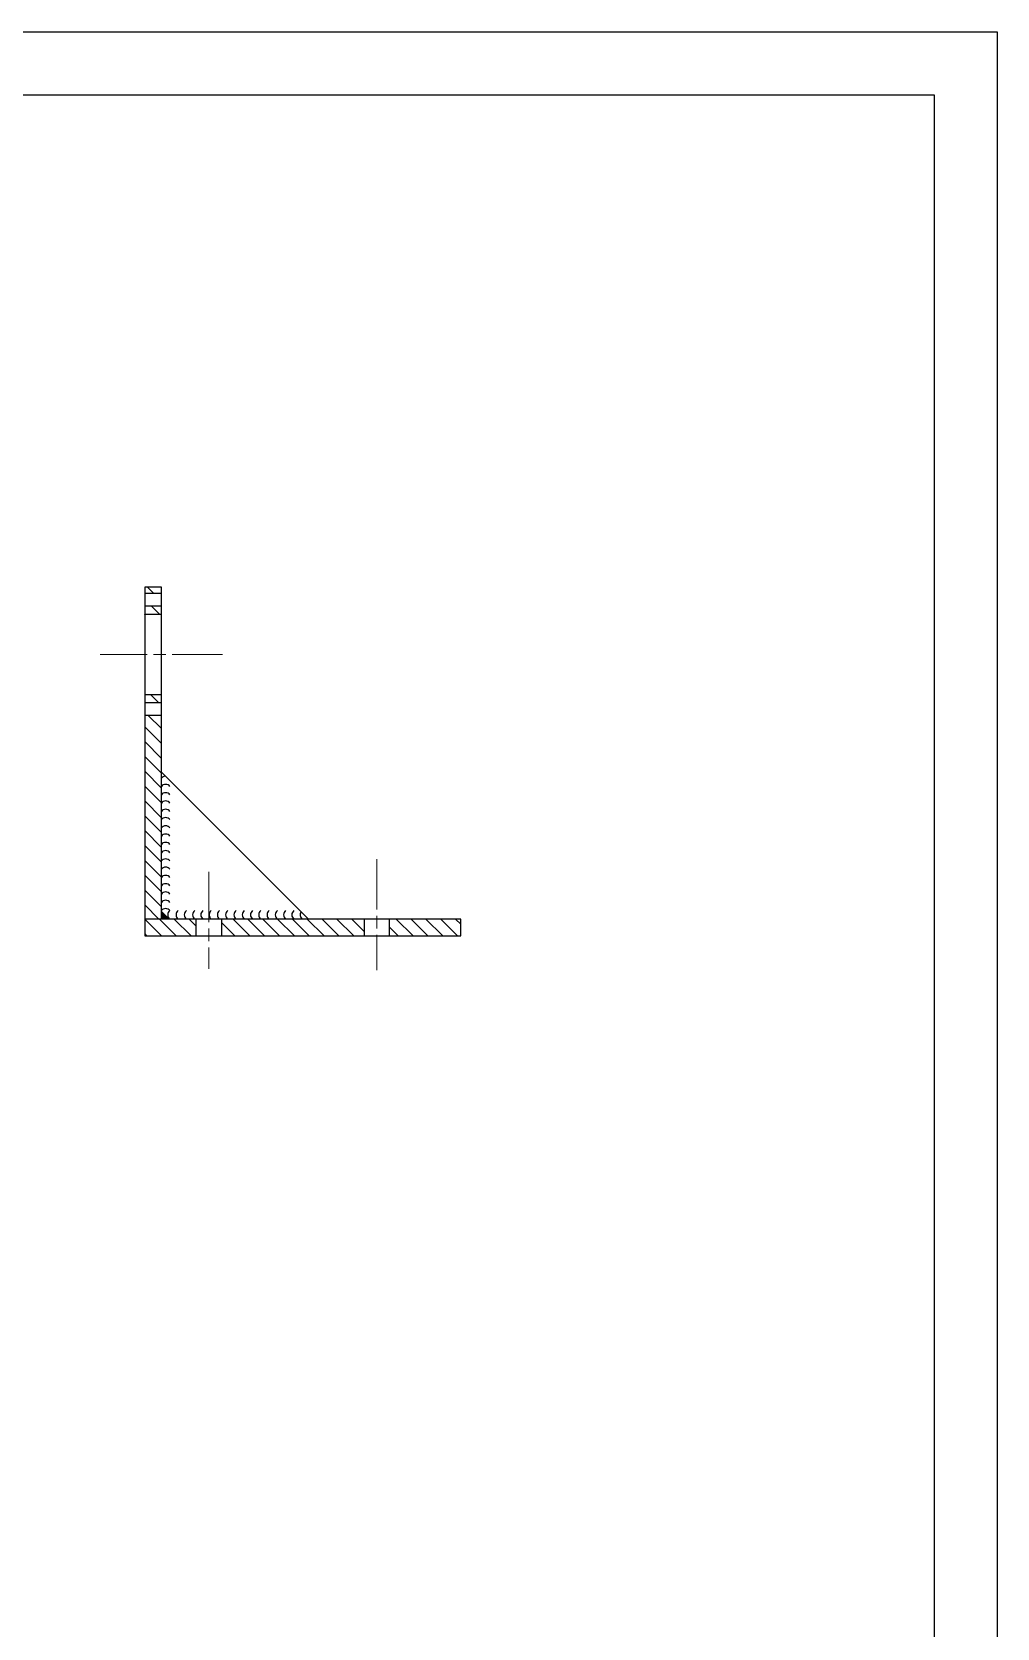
# Model space of a CAD drawing. Header units: millimetres. Extents: x 1269 to 5832, y 527 to 3540.
# Drawn here: x 2780.6 to 3010.5, y 1083.9 to 1463.9 of the extents above; entities that cross this region are included whole.
import ezdxf

# ---------------------------------------------------------------- set-up
doc = ezdxf.new("R2010")
doc.units = ezdxf.units.MM
doc.linetypes.add('AM_ISO08W050', pattern=[18, 12, -1.5, 3, -1.5])
for name, color, linetype, lineweight in [('AM_0', 7, 'Continuous', 50), ('AM_7', 7, 'AM_ISO08W050', 50), ('AM_8', 1, 'Continuous', 25)]:
    doc.layers.add(name, color=color, linetype=linetype, lineweight=lineweight)
pattern_1 = [(135, (3679.1526, -4109.3164), (-1.767767, -1.767767), [])]
pattern_2 = [(135, (5919.3303, -1203.2644), (-1.767767, -1.767767), [])]

msp = doc.modelspace()

# ---------------------------------------------------------------- hatches: boundary and pattern name
at = {"layer": 'AM_8'}
h = msp.add_hatch(dxfattribs=at)
h.set_pattern_fill('_U', color=0, scale=2.5, angle=135, style=0, pattern_type=0)
h.set_pattern_definition(pattern_2)
h.paths.add_polyline_path([(2811.428, 1330.209), (2807.428, 1330.209), (2807.428, 1331.709), (2811.428, 1331.709)])
h = msp.add_hatch(dxfattribs=at)
h.set_pattern_fill('_U', color=0, scale=2.5, angle=135, style=0, pattern_type=0)
h.set_pattern_definition(pattern_2)
h.paths.add_polyline_path([(2811.428, 1325.209), (2807.428, 1325.209), (2807.428, 1327.209), (2811.428, 1327.209)])
h = msp.add_hatch(dxfattribs=at)
h.set_pattern_fill('_U', color=0, scale=2.5, angle=135, style=0, pattern_type=0)
h.set_pattern_definition(pattern_2)
h.paths.add_polyline_path([(2811.428, 1304.209), (2807.428, 1304.209), (2807.428, 1306.209), (2811.428, 1306.209)])
h = msp.add_hatch(dxfattribs=at)
h.set_pattern_fill('_U', color=0, scale=2.5, angle=135, style=0, pattern_type=0)
h.set_pattern_definition(pattern_1)
h.paths.add_polyline_path([(2807.428, 1301.209), (2811.428, 1301.209), (2811.428, 1252.709), (2807.428, 1252.709)])
h = msp.add_hatch(dxfattribs=at)
h.set_pattern_fill('_U', color=0, scale=2.5, angle=135, style=0, pattern_type=0)
h.set_pattern_definition([(135, (3693.4526, -4109.3164), (-1.767767, -1.767767), [])])
h.paths.add_polyline_path([(2807.428, 1252.709), (2819.728, 1252.709), (2819.728, 1248.709), (2807.428, 1248.709)])
h = msp.add_hatch(dxfattribs=at)
h.set_pattern_fill('_U', color=0, scale=2.5, angle=135, style=0, pattern_type=0)
h.set_pattern_definition(pattern_1)
h.paths.add_polyline_path([(2825.728, 1252.709), (2859.728, 1252.709), (2859.728, 1248.709), (2825.728, 1248.709)])
h = msp.add_hatch(dxfattribs=at)
h.set_pattern_fill('_U', color=0, scale=2.5, angle=135, style=0, pattern_type=0)
h.set_pattern_definition(pattern_1)
h.paths.add_polyline_path([(2865.728, 1252.709), (2882.728, 1252.709), (2882.728, 1248.709), (2865.728, 1248.709)])

# ---------------------------------------------------------------- linework, layer by layer
for p, q in [((1821.475, 1463.935), (3010.475, 1463.935)), ((3010.475, 1463.935), (3010.475, 622.935))]:
    msp.add_line(p, q)
at = {"color": 0}
for p, q in [((2807.428, 1331.709), (2807.428, 1248.709)), ((2811.428, 1331.709), (2807.428, 1331.709)), ((2811.428, 1330.209), (2807.428, 1330.209)), ((2811.428, 1252.709), (2811.428, 1331.709)), ((2811.428, 1327.209), (2807.428, 1327.209)), ((2811.428, 1325.209), (2807.428, 1325.209)), ((2807.428, 1306.209), (2811.428, 1306.209)), ((2811.428, 1304.209), (2807.428, 1304.209)), ((2811.428, 1301.209), (2807.428, 1301.209)), ((2811.428, 1287.709), (2846.428, 1252.709)), ((2882.728, 1252.709), (2807.428, 1252.709)), ((2819.728, 1248.709), (2819.728, 1252.709)), ((2825.728, 1252.709), (2825.728, 1248.709)), ((2859.728, 1252.709), (2859.728, 1248.709)), ((2865.728, 1248.709), (2865.728, 1252.709)), ((2882.728, 1248.709), (2882.728, 1252.709)), ((2807.428, 1248.709), (2882.728, 1248.709))]:
    msp.add_line(p, q, dxfattribs=at)
msp.add_lwpolyline([(1891.475, 1448.935), (2995.475, 1448.935), (2995.475, 637.935), (1891.475, 637.935)], close=True)
at = {"color": 0, "linetype": 'ByBlock', "lineweight": -2}
for centre, start, end in [((2812.428, 1285.473), 90.65364, 143.05709), ((2812.428, 1283.503), 36.94291, 143.05709), ((2812.428, 1281.533), 36.94291, 143.05709), ((2812.428, 1279.563), 36.94291, 143.05709), ((2812.428, 1277.594), 36.94291, 143.05709), ((2812.428, 1275.624), 36.94291, 143.05709), ((2812.428, 1273.654), 36.94291, 143.05709), ((2812.428, 1271.685), 36.94291, 143.05709), ((2812.428, 1269.715), 36.94291, 143.05709), ((2812.428, 1267.745), 36.94291, 143.05709), ((2812.428, 1265.776), 36.94291, 143.05709), ((2812.428, 1263.806), 36.94291, 143.05709), ((2812.428, 1261.836), 36.94291, 143.05709), ((2812.428, 1259.867), 36.94291, 143.05709), ((2812.428, 1257.897), 36.94291, 143.05709), ((2812.428, 1255.927), 36.94291, 143.05709), ((2812.428, 1253.957), 36.94291, 143.05709), ((2814.18, 1253.709), 126.94291, 233.05709), ((2816.15, 1253.709), 126.94291, 233.05709), ((2818.119, 1253.709), 126.94291, 233.05709), ((2820.089, 1253.709), 126.94291, 233.05709), ((2822.059, 1253.709), 126.94291, 233.05709), ((2824.028, 1253.709), 126.94291, 233.05709), ((2825.998, 1253.709), 126.94291, 233.05709), ((2827.968, 1253.709), 126.94291, 233.05709), ((2829.937, 1253.709), 126.94291, 233.05709), ((2831.907, 1253.709), 126.94291, 233.05709), ((2833.877, 1253.709), 126.94291, 233.05709), ((2835.847, 1253.709), 126.94291, 233.05709), ((2837.816, 1253.709), 126.94291, 233.05709), ((2839.786, 1253.709), 126.94291, 233.05709), ((2841.756, 1253.709), 126.94291, 233.05709), ((2843.725, 1253.709), 126.94291, 233.05709), ((2845.695, 1253.709), 143.68343, 233.05709)]:
    msp.add_arc(centre, 1.251, start, end, dxfattribs=at)
at = {"layer": 'AM_0'}
msp.add_solid([(2811.428, 1252.709), (2811.428, 1254.709), (2813.428, 1252.709)], dxfattribs=at)
at = {"layer": 'AM_7', "lineweight": 15}
for p, q in [((2825.992, 1315.709), (2796.81, 1315.709)), ((2862.728, 1266.965), (2862.728, 1240.571)), ((2822.728, 1263.965), (2822.728, 1240.845))]:
    msp.add_line(p, q, dxfattribs=at)

doc.saveas('drawing.dxf')
